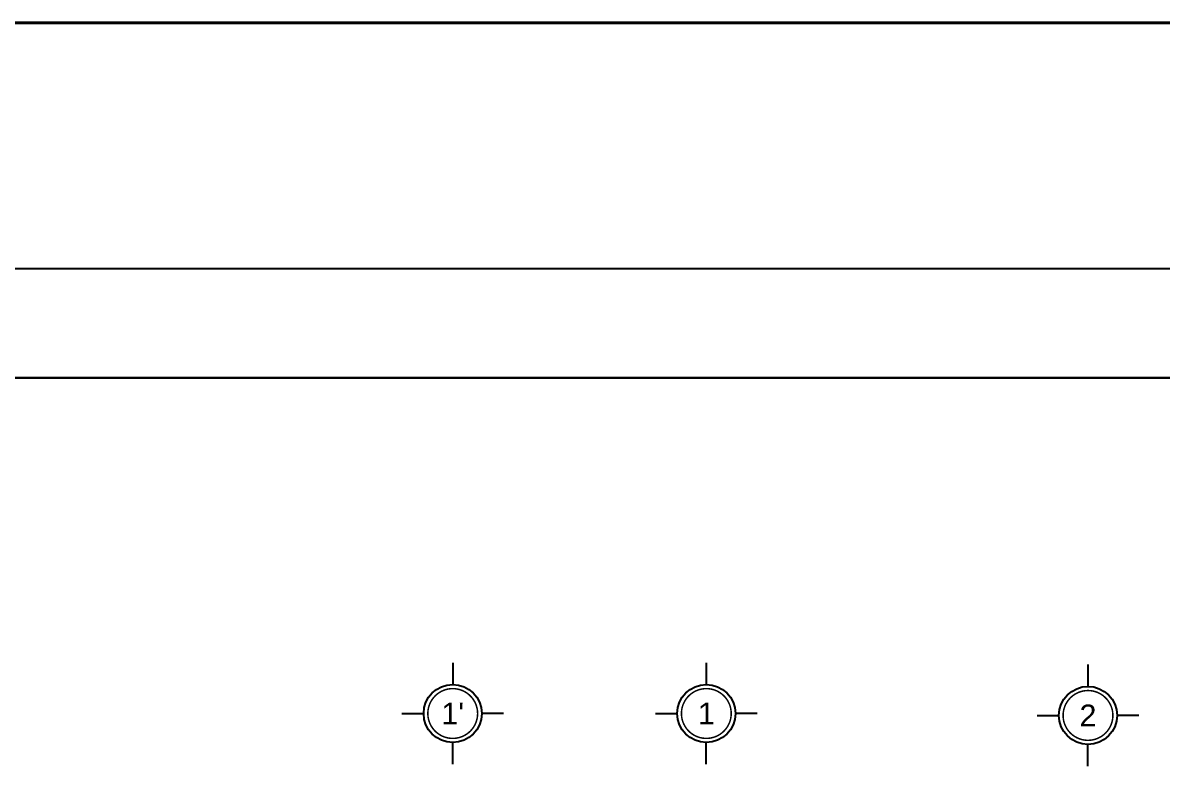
# Model space of a CAD drawing. Header units: millimetres. Extents: x 886808 to 1650903, y -1008069 to 230892.
# Drawn here: x 926097 to 940919, y -338159 to -328304 of the extents above; entities that cross this region are included whole.
import ezdxf
from ezdxf.enums import TextEntityAlignment as Align

# ---------------------------------------------------------------- set-up
doc = ezdxf.new("R2010")
doc.units = ezdxf.units.MM
doc.linetypes.add('CENTER2', pattern=[28.575, 19.05, -3.175, 3.175, -3.175])
doc.linetypes.add('CONTINOUS', pattern=[0])
doc.layers.get('0').update_dxf_attribs({"lineweight": 0})
for name, color, linetype, lineweight in [('01- NET TUONG- 242', 242, 'Continuous', 40), ('A-Wall', 113, 'Continuous', 30), ('net truc', 250, 'CENTER2', 5), ('Text', 250, 'Continuous', 25)]:
    doc.layers.add(name, color=color, linetype=linetype, lineweight=lineweight)
doc.styles.add('Arial', font='arial.ttf', dxfattribs={"height": 253.361452})

# ---------------------------------------------------------------- blocks, each defined once
blk = doc.blocks.new('*U900')
for p, q in [((0, 7), (0, 4)), ((-7, 0), (-4, 0)), ((7, 0), (4, 0)), ((0, -7), (0, -4))]:
    blk.add_line(p, q)
blk.add_circle((0, 0), 4)
at = {"layer": 'net truc', "color": 4, "linetype": 'CONTINOUS', "ltscale": 0.08, "const_width": 0.208}
blk.add_lwpolyline([(3.43, -0.02, 0.414214), (0.02, 3.43, 2.414214), (3.43, -0.02, 0.24166)], format="xyb", dxfattribs=at)
at = {"color": 7, "style": 'Arial', "flags": 8}
blk.add_attdef('DETAIL#', text='', height=3, dxfattribs=at).set_placement((0, 0), align=Align.MIDDLE_CENTER)
blk = doc.blocks.new('TRUC KHU BEP')
at = {"layer": 'Text', "transparency": 33554636, "xscale": 94.41941626506186, "yscale": 94.41941626506186, "zscale": 94.41941626506186}
for p, values in [((-3229, 42208), {'DETAIL#': "1'"}), ((70, 42208), {'DETAIL#': '1'}), ((5035, 42183), {'DETAIL#': '2'})]:
    blk.add_blockref('*U900', p, dxfattribs=at).add_auto_attribs(values)

msp = doc.modelspace()

# ---------------------------------------------------------------- linework, layer by layer
at = {"layer": '01- NET TUONG- 242', "transparency": 33554636}
msp.add_lwpolyline([(909555, -328304.5), (1078331.5, -328304.5), (1078331.5, -596476.5), (909555, -596476.5)], close=True, dxfattribs=at)
at = {"layer": 'A-Wall', "linetype": 'Continuous', "transparency": 33554636}
msp.add_line((918816.7, -332922.9), (998270.2, -332922.9), dxfattribs=at)
at = {"layer": 'Defpoints', "transparency": 33554636}
msp.add_lwpolyline([(915979, -390699), (999689.1, -390699), (999689.1, -331504.1), (915979, -331504.1)], close=True, dxfattribs=at)

# ---------------------------------------------------------------- block references
at = {"transparency": 33554636}
msp.add_blockref('TRUC KHU BEP', (934918.6, -379499.2), dxfattribs=at)

doc.saveas('drawing.dxf')
